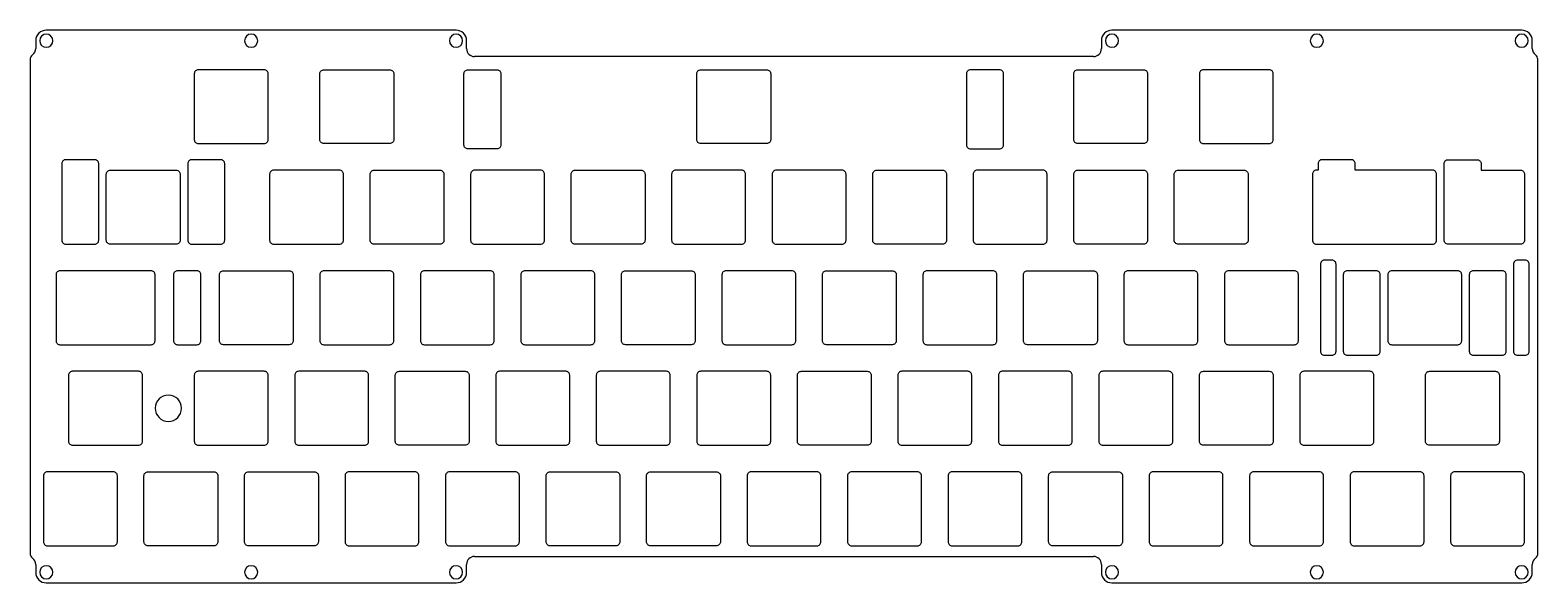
# Model space of a CAD drawing. Header units: millimetres. Extents: x -68 to 218, y 7 to 111.
import ezdxf

# ---------------------------------------------------------------- set-up
doc = ezdxf.new("R2010")
doc.units = ezdxf.units.MM
doc.layers.get('0').update_dxf_attribs({"linetype": 'CONTINUOUS'})

msp = doc.modelspace()

# ---------------------------------------------------------------- linework, layer by layer
for p, q in [((-66.88, 109.25), (-66.88, 107.79)), ((12.77, 111.25), (-64.88, 111.25)), ((14.77, 107.75), (14.77, 109.25)), ((135.09, 109.25), (135.09, 107.75)), ((214.74, 111.25), (137.09, 111.25, 0)), ((216.74, 107.79), (216.74, 109.25)), ((-67.94, 105.73), (-67.94, 12.06)), ((133.59, 106.25), (16.27, 106.25)), ((217.81, 12.06, 0), (217.81, 105.73, 0)), ((16.26, 11.53), (79.49, 11.53)), ((79.49, 11.53), (128.38, 11.53)), ((128.38, 11.53), (133.59, 11.53)), ((-66.88, 10), (-66.88, 8.53)), ((14.77, 8.53), (14.77, 10.03)), ((135.09, 10.03), (135.09, 8.53)), ((216.74, 8.53), (216.74, 10)), ((-64.88, 6.53), (12.77, 6.53)), ((137.09, 6.53), (214.74, 6.53))]:
    msp.add_line(p, q)
for points in [[(-23.59, 103.76), (-36.09, 103.76, 0.414214), (-36.84, 103.01), (-36.84, 90.51, 0.414214), (-36.09, 89.76), (-23.59, 89.76, 0.414214), (-22.84, 90.51), (-22.84, 103.01, 0.414214)], [(-12.28, 89.76, -0.414214), (-13.03, 90.51), (-13.03, 103.01, -0.414214), (-12.28, 103.76), (0.22, 103.76, -0.414214), (0.97, 103.01), (0.97, 90.51, -0.414214), (0.22, 89.76)], [(14.28, 103.01, -0.414214), (15.03, 103.76), (20.53, 103.76, -0.414214), (21.28, 103.01), (21.28, 89.51, -0.414214), (20.53, 88.76), (15.03, 88.76, -0.414214), (14.28, 89.51)], [(71.66, 103.76, -0.414214), (72.41, 103.01), (72.41, 90.51, -0.414214), (71.66, 89.76), (59.16, 89.76, -0.414214), (58.41, 90.51), (58.41, 103.01, -0.414214), (59.16, 103.76)], [(110.28, 88.76), (115.78, 88.76, 0.414214), (116.53, 89.51), (116.53, 103.01, 0.414214), (115.78, 103.76), (110.28, 103.76, 0.414214), (109.53, 103.01), (109.53, 89.51, 0.414214)], [(129.84, 103.01, -0.414214), (130.59, 103.76), (143.09, 103.76, -0.414214), (143.84, 103.01), (143.84, 90.51, -0.414214), (143.09, 89.76), (130.59, 89.76, -0.414214), (129.84, 90.51)], [(154.41, 89.76), (166.91, 89.76, 0.414214), (167.66, 90.51), (167.66, 103.01, 0.414214), (166.91, 103.76), (154.41, 103.76, 0.414214), (153.66, 103.01), (153.66, 90.51, 0.414214)], [(-61.95, 85.96), (-61.95, 71.46, 0.414214), (-61.2, 70.71), (-55.7, 70.71, 0.414214), (-54.95, 71.46), (-54.95, 85.96, 0.414214), (-55.7, 86.71), (-61.2, 86.71, 0.414214)], [(-38.07, 85.96), (-38.07, 71.46, 0.414214), (-37.32, 70.71), (-31.82, 70.71, 0.414214), (-31.07, 71.46), (-31.07, 85.96, 0.414214), (-31.82, 86.71), (-37.32, 86.71, 0.414214)], [(176.17, 84.71), (175.84, 84.71, 0.414214), (175.09, 83.96), (175.09, 71.46, 0.414214), (175.84, 70.71), (197.86, 70.71, 0.414214), (198.61, 71.46), (198.61, 83.96, 0.414214), (197.86, 84.71), (183.17, 84.71), (183.17, 85.96, 0.414214), (182.42, 86.71), (176.92, 86.71, 0.414214), (176.17, 85.96)], [(206.3, 86.71, -0.414214), (207.05, 85.96), (207.05, 84.71), (214.53, 84.71, -0.414214), (215.28, 83.96), (215.28, 71.46, -0.414214), (214.53, 70.71), (200.8, 70.71, -0.414214), (200.05, 71.46), (200.05, 85.96, -0.414214), (200.8, 86.71)], [(-52.76, 70.71, -0.414214), (-53.51, 71.46), (-53.51, 83.96, -0.414214), (-52.76, 84.71), (-40.26, 84.71, -0.414214), (-39.51, 83.96), (-39.51, 71.46, -0.414214), (-40.26, 70.71)], [(-9.31, 84.71), (-21.81, 84.71, 0.414214), (-22.56, 83.96), (-22.56, 71.46, 0.414214), (-21.81, 70.71), (-9.31, 70.71, 0.414214), (-8.56, 71.46), (-8.56, 83.96, 0.414214)], [(-2.76, 70.71, -0.414214), (-3.51, 71.46), (-3.51, 83.96, -0.414214), (-2.76, 84.71), (9.74, 84.71, -0.414214), (10.49, 83.96), (10.49, 71.46, -0.414214), (9.74, 70.71)], [(16.29, 70.71), (28.79, 70.71, 0.414214), (29.54, 71.46), (29.54, 83.96, 0.414214), (28.79, 84.71), (16.29, 84.71, 0.414214), (15.54, 83.96), (15.54, 71.46, 0.414214)], [(35.34, 70.71, -0.414214), (34.59, 71.46), (34.59, 83.96, -0.414214), (35.34, 84.71), (47.84, 84.71, -0.414214), (48.59, 83.96), (48.59, 71.46, -0.414214), (47.84, 70.71)], [(67.64, 71.46), (67.64, 83.96, 0.414214), (66.89, 84.71), (54.39, 84.71, 0.414214), (53.64, 83.96), (53.64, 71.46, 0.414214), (54.39, 70.71), (66.89, 70.71, 0.414214)], [(73.44, 70.71), (85.94, 70.71, 0.414214), (86.69, 71.46), (86.69, 83.96, 0.414214), (85.94, 84.71), (73.44, 84.71, 0.414214), (72.69, 83.96), (72.69, 71.46, 0.414214)], [(105.74, 71.46, -0.414214), (104.99, 70.71), (92.49, 70.71, -0.414214), (91.74, 71.46), (91.74, 83.96, -0.414214), (92.49, 84.71), (104.99, 84.71, -0.414214), (105.74, 83.96)], [(124.04, 84.71), (111.54, 84.71, 0.414214), (110.79, 83.96), (110.79, 71.46, 0.414214), (111.54, 70.71), (124.04, 70.71, 0.414214), (124.79, 71.46), (124.79, 83.96, 0.414214)], [(143.09, 84.71, -0.414214), (143.84, 83.96), (143.84, 71.46, -0.414214), (143.09, 70.71), (130.59, 70.71, -0.414214), (129.84, 71.46), (129.84, 83.96, -0.414214), (130.59, 84.71)], [(148.89, 83.96, -0.414214), (149.64, 84.71), (162.14, 84.71, -0.414214), (162.89, 83.96), (162.89, 71.46, -0.414214), (162.14, 70.71), (149.64, 70.71, -0.414214), (148.89, 71.46)], [(179.56, 50.41), (179.56, 66.91, 0.414214), (178.81, 67.66), (177.34, 67.66, 0.414214), (176.59, 66.91), (176.59, 50.41, 0.414214), (177.34, 49.66), (178.81, 49.66, 0.414214)], [(216.16, 50.41), (216.16, 66.91, 0.414214), (215.41, 67.66), (213.94, 67.66, 0.414214), (213.19, 66.91), (213.19, 50.41, 0.414214), (213.94, 49.66), (215.41, 49.66, 0.414214)], [(-63.04, 64.91), (-63.04, 52.41, 0.414214), (-62.29, 51.66), (-45.02, 51.66, 0.414214), (-44.27, 52.41), (-44.27, 64.91, 0.414214), (-45.02, 65.66), (-62.29, 65.66, 0.414214)], [(-35.59, 52.41), (-35.59, 64.91, 0.414214), (-36.34, 65.66), (-40.01, 65.66, 0.414214), (-40.76, 64.91), (-40.76, 52.41, 0.414214), (-40.01, 51.66), (-36.34, 51.66, 0.414214)], [(-18.83, 65.66, -0.414214), (-18.08, 64.91), (-18.08, 52.41, -0.414214), (-18.83, 51.66), (-31.33, 51.66, -0.414214), (-32.08, 52.41), (-32.08, 64.91, -0.414214), (-31.33, 65.66)], [(-12.28, 51.66), (0.22, 51.66, 0.414214), (0.97, 52.41), (0.97, 64.91, 0.414214), (0.22, 65.66), (-12.28, 65.66, 0.414214), (-13.03, 64.91), (-13.03, 52.41, 0.414214)], [(19.27, 65.66), (6.77, 65.66, 0.414214), (6.02, 64.91), (6.02, 52.41, 0.414214), (6.77, 51.66), (19.27, 51.66, 0.414214), (20.02, 52.41), (20.02, 64.91, 0.414214)], [(39.07, 52.41), (39.07, 64.91, 0.414214), (38.32, 65.66), (25.82, 65.66, 0.414214), (25.07, 64.91), (25.07, 52.41, 0.414214), (25.82, 51.66), (38.32, 51.66, 0.414214)], [(57.37, 65.66, -0.414214), (58.12, 64.91), (58.12, 52.41, -0.414214), (57.37, 51.66), (44.87, 51.66, -0.414214), (44.12, 52.41), (44.12, 64.91, -0.414214), (44.87, 65.66)], [(63.92, 51.66), (76.42, 51.66, 0.414214), (77.17, 52.41), (77.17, 64.91, 0.414214), (76.42, 65.66), (63.92, 65.66, 0.414214), (63.17, 64.91), (63.17, 52.41, 0.414214)], [(95.47, 65.66, -0.414214), (96.22, 64.91), (96.22, 52.41, -0.414214), (95.47, 51.66), (82.97, 51.66, -0.414214), (82.22, 52.41), (82.22, 64.91, -0.414214), (82.97, 65.66)], [(114.52, 65.66), (102.02, 65.66, 0.414214), (101.27, 64.91), (101.27, 52.41, 0.414214), (102.02, 51.66), (114.52, 51.66, 0.414214), (115.27, 52.41), (115.27, 64.91, 0.414214)], [(120.32, 64.91, -0.414214), (121.07, 65.66), (133.57, 65.66, -0.414214), (134.32, 64.91), (134.32, 52.41, -0.414214), (133.57, 51.66), (121.07, 51.66, -0.414214), (120.32, 52.41)], [(139.37, 64.91), (139.37, 52.41, 0.414214), (140.12, 51.66), (152.62, 51.66, 0.414214), (153.37, 52.41), (153.37, 64.91, 0.414214), (152.62, 65.66), (140.12, 65.66, 0.414214)], [(171.67, 65.66), (159.17, 65.66, 0.414214), (158.42, 64.91), (158.42, 52.41, 0.414214), (159.17, 51.66), (171.67, 51.66, 0.414214), (172.42, 52.41), (172.42, 64.91, 0.414214)], [(187.19, 65.66), (181.69, 65.66, 0.414214), (180.94, 64.91), (180.94, 50.41, 0.414214), (181.69, 49.66), (187.19, 49.66, 0.414214), (187.94, 50.41), (187.94, 64.91, 0.414214)], [(202.63, 65.66), (190.13, 65.66, 0.414214), (189.38, 64.91), (189.38, 52.41, 0.414214), (190.13, 51.66), (202.63, 51.66, 0.414214), (203.38, 52.41), (203.38, 64.91, 0.414214)], [(211.06, 65.66), (205.56, 65.66, 0.414214), (204.81, 64.91), (204.81, 50.41, 0.414214), (205.56, 49.66), (211.06, 49.66, 0.414214), (211.81, 50.41), (211.81, 64.91, 0.414214)], [(-59.91, 32.61), (-47.41, 32.61, 0.414214), (-46.66, 33.36), (-46.66, 45.86, 0.414214), (-47.41, 46.61), (-59.91, 46.61, 0.414214), (-60.66, 45.86), (-60.66, 33.36, 0.414214)], [(-23.59, 46.61), (-36.09, 46.61, 0.414214), (-36.84, 45.86), (-36.84, 33.36, 0.414214), (-36.09, 32.61), (-23.59, 32.61, 0.414214), (-22.84, 33.36), (-22.84, 45.86, 0.414214)], [(-3.79, 33.36), (-3.79, 45.86, 0.414214), (-4.54, 46.61), (-17.04, 46.61, 0.414214), (-17.79, 45.86), (-17.79, 33.36, 0.414214), (-17.04, 32.61), (-4.54, 32.61, 0.414214)], [(1.26, 45.86, -0.414214), (2.01, 46.61), (14.51, 46.61, -0.414214), (15.26, 45.86), (15.26, 33.36, -0.414214), (14.51, 32.61), (2.01, 32.61, -0.414214), (1.26, 33.36)], [(21.06, 32.61), (33.56, 32.61, 0.414214), (34.31, 33.36), (34.31, 45.86, 0.414214), (33.56, 46.61), (21.06, 46.61, 0.414214), (20.31, 45.86), (20.31, 33.36, 0.414214)], [(52.61, 46.61), (40.11, 46.61, 0.414214), (39.36, 45.86), (39.36, 33.36, 0.414214), (40.11, 32.61), (52.61, 32.61, 0.414214), (53.36, 33.36), (53.36, 45.86, 0.414214)], [(59.16, 32.61), (71.66, 32.61, 0.414214), (72.41, 33.36), (72.41, 45.86, 0.414214), (71.66, 46.61), (59.16, 46.61, 0.414214), (58.41, 45.86), (58.41, 33.36, 0.414214)], [(91.46, 33.36, -0.414214), (90.71, 32.61), (78.21, 32.61, -0.414214), (77.46, 33.36), (77.46, 45.86, -0.414214), (78.21, 46.61), (90.71, 46.61, -0.414214), (91.46, 45.86)], [(109.76, 46.61), (97.26, 46.61, 0.414214), (96.51, 45.86), (96.51, 33.36, 0.414214), (97.26, 32.61), (109.76, 32.61, 0.414214), (110.51, 33.36), (110.51, 45.86, 0.414214)], [(128.81, 46.61), (116.31, 46.61, 0.414214), (115.56, 45.86), (115.56, 33.36, 0.414214), (116.31, 32.61), (128.81, 32.61, 0.414214), (129.56, 33.36), (129.56, 45.86, 0.414214)], [(147.86, 46.61), (135.36, 46.61, 0.414214), (134.61, 45.86), (134.61, 33.36, 0.414214), (135.36, 32.61), (147.86, 32.61, 0.414214), (148.61, 33.36), (148.61, 45.86, 0.414214)], [(154.41, 32.61, -0.414214), (153.66, 33.36), (153.66, 45.86, -0.414214), (154.41, 46.61), (166.91, 46.61, -0.414214), (167.66, 45.86), (167.66, 33.36, -0.414214), (166.91, 32.61)], [(172.71, 45.86), (172.71, 33.36, 0.414214), (173.46, 32.61), (185.96, 32.61, 0.414214), (186.71, 33.36), (186.71, 45.86, 0.414214), (185.96, 46.61), (173.46, 46.61, 0.414214)], [(210.52, 33.36, -0.414214), (209.77, 32.61), (197.27, 32.61, -0.414214), (196.52, 33.36), (196.52, 45.86, -0.414214), (197.27, 46.61), (209.77, 46.61, -0.414214), (210.52, 45.86)], [(-52.17, 27.56), (-64.67, 27.56, 0.414214), (-65.42, 26.81), (-65.42, 14.31, 0.414214), (-64.67, 13.56), (-52.17, 13.56, 0.414214), (-51.42, 14.31), (-51.42, 26.81, 0.414214)], [(-32.37, 14.31, -0.414214), (-33.12, 13.56), (-45.62, 13.56, -0.414214), (-46.37, 14.31), (-46.37, 26.81, -0.414214), (-45.62, 27.56), (-33.12, 27.56, -0.414214), (-32.37, 26.81)], [(-13.32, 14.31, -0.414214), (-14.07, 13.56), (-26.57, 13.56, -0.414214), (-27.32, 14.31), (-27.32, 26.81, -0.414214), (-26.57, 27.56), (-14.07, 27.56, -0.414214), (-13.32, 26.81)], [(4.98, 27.56), (-7.52, 27.56, 0.414214), (-8.27, 26.81), (-8.27, 14.31, 0.414214), (-7.52, 13.56), (4.98, 13.56, 0.414214), (5.73, 14.31), (5.73, 26.81, 0.414214)], [(24.03, 27.56), (11.53, 27.56, 0.414214), (10.78, 26.81), (10.78, 14.31, 0.414214), (11.53, 13.56), (24.03, 13.56, 0.414214), (24.78, 14.31), (24.78, 26.81, 0.414214)], [(30.58, 13.56, -0.414214), (29.83, 14.31), (29.83, 26.81, -0.414214), (30.58, 27.56), (43.08, 27.56, -0.414214), (43.83, 26.81), (43.83, 14.31, -0.414214), (43.08, 13.56)], [(49.63, 13.56, -0.414214), (48.88, 14.31), (48.88, 26.81, -0.414214), (49.63, 27.56), (62.13, 27.56, -0.414214), (62.88, 26.81), (62.88, 14.31, -0.414214), (62.13, 13.56)], [(67.93, 26.81), (67.93, 14.31, 0.414214), (68.68, 13.56), (81.18, 13.56, 0.414214), (81.93, 14.31), (81.93, 26.81, 0.414214), (81.18, 27.56), (68.68, 27.56, 0.414214)], [(100.23, 27.56), (87.73, 27.56, 0.414214), (86.98, 26.81), (86.98, 14.31, 0.414214), (87.73, 13.56), (100.23, 13.56, 0.414214), (100.98, 14.31), (100.98, 26.81, 0.414214)], [(119.28, 27.56), (106.78, 27.56, 0.414214), (106.03, 26.81), (106.03, 14.31, 0.414214), (106.78, 13.56), (119.28, 13.56, 0.414214), (120.03, 14.31), (120.03, 26.81, 0.414214)], [(138.33, 27.56, -0.414214), (139.08, 26.81), (139.08, 14.31, -0.414214), (138.33, 13.56), (125.83, 13.56, -0.414214), (125.08, 14.31), (125.08, 26.81, -0.414214), (125.83, 27.56)], [(158.13, 14.31), (158.13, 26.81, 0.414214), (157.38, 27.56), (144.88, 27.56, 0.414214), (144.13, 26.81), (144.13, 14.31, 0.414214), (144.88, 13.56), (157.38, 13.56, 0.414214)], [(176.43, 27.56), (163.93, 27.56, 0.414214), (163.18, 26.81), (163.18, 14.31, 0.414214), (163.93, 13.56), (176.43, 13.56, 0.414214), (177.18, 14.31), (177.18, 26.81, 0.414214)], [(182.98, 13.56), (195.48, 13.56, 0.414214), (196.23, 14.31), (196.23, 26.81, 0.414214), (195.48, 27.56), (190.32, 27.56), (183.32, 27.56), (182.98, 27.56, 0.414214), (182.23, 26.81), (182.23, 14.31, 0.414214)], [(215.28, 14.31), (215.28, 26.81, 0.414214), (214.53, 27.56), (214.19, 27.56), (207.19, 27.56), (202.03, 27.56, 0.414214), (201.28, 26.81), (201.28, 14.31, 0.414214), (202.03, 13.56), (214.53, 13.56, 0.414214)]]:
    msp.add_lwpolyline(points, format="xyb", close=True)
at = {"extrusion": (-3.18e-24, 0, -1)}
for centre in [(64.88, 109.25), (26.06, 109.25), (-12.77, 109.25), (-137.09, 109.25), (-175.92, 109.25), (-214.74, 109.25)]:
    msp.add_circle(centre, 1.25, dxfattribs=at)
at = {"extrusion": (1.2326e-32, 0, -1)}
for centre, radius in [((41.75, 39.61), 2.5), ((64.88, 8.53), 1.25), ((-12.77, 8.53), 1.25), ((-137.09, 8.53), 1.25), ((-175.92, 8.53), 1.25), ((-214.74, 8.53), 1.25)]:
    msp.add_circle(centre, radius, dxfattribs=at)
at = {"extrusion": (6.16298e-33, 0, -1)}
msp.add_circle((26.06, 8.53), 1.25, dxfattribs=at)
for centre, radius, start, end in [((-64.88, 109.25), 2, 90, 180), ((12.77, 109.25), 2, 0, 90), ((214.74, 109.25), 2, 0, 90), ((-66.92, 105.73), 1.02, 125.4213, 180), ((-68.38, 107.79), 1.5, 305.4213, 360), ((16.27, 107.75), 1.5, 180, 270), ((133.59, 107.75), 1.5, 270, 360), ((218.24, 107.79), 1.5, 180, 234.5787), ((-66.92, 12.06), 1.03, 180, 234.5787), ((16.27, 10.03), 1.5, 90.2401, 180), ((133.59, 10.03), 1.5, 0, 90), ((216.78, 12.06), 1.03, -54.5787, 0), ((-68.38, 10), 1.5, 0, 54.5787), ((218.24, 10), 1.5, 125.4213, 180), ((-64.88, 8.53), 2, 180, 270), ((12.77, 8.53), 2, 270, 360), ((137.09, 8.53), 2, 180, 270), ((214.74, 8.53), 2, 270, 360)]:
    msp.add_arc(centre, radius, start, end)
at = {"extrusion": (3.66792e-20, 7.37449e-08, 1)}
msp.add_arc((137.09, 109.25, 0), 2, 90, 180, dxfattribs=at)
at = {"extrusion": (-1.48453e-08, -2.57274e-22, 1)}
msp.add_arc((216.78, 105.73, 0), 1.02, 0, 54.5787, dxfattribs=at)

doc.saveas('drawing.dxf')
